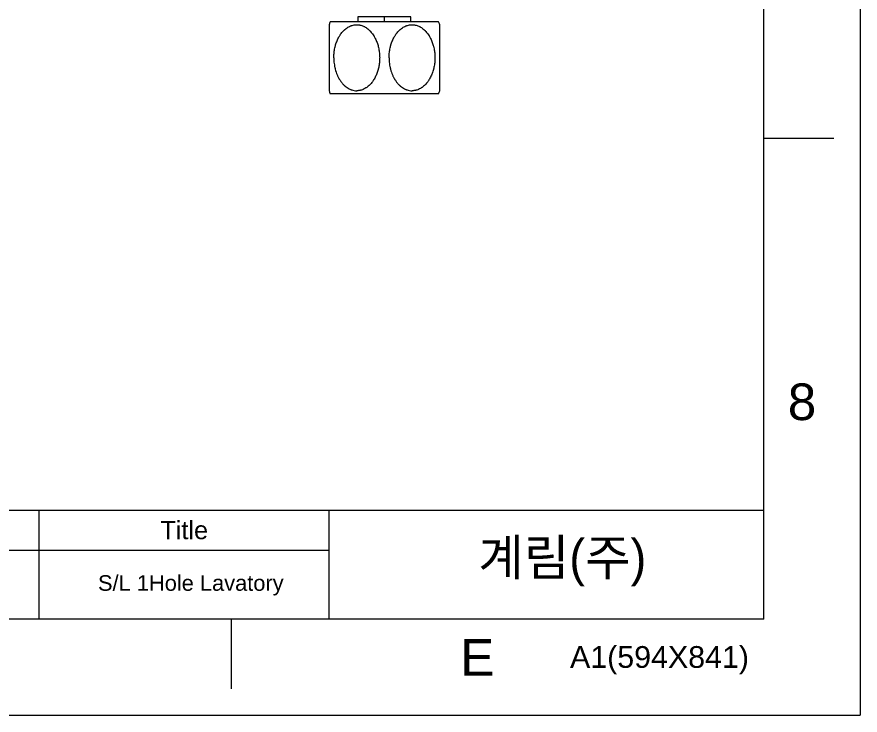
# Model space of a CAD drawing. Header units: millimetres. Extents: x 13295 to 13889, y -332 to 508.
# Drawn here: x 13713.9 to 13889.3, y -332.3 to -187 of the extents above; entities that cross this region are included whole.
import ezdxf

# ---------------------------------------------------------------- set-up
doc = ezdxf.new("R2010")
doc.units = ezdxf.units.MM
doc.linetypes.add('CENTERX2', pattern=[101.6, 63.5, -12.7, 12.7, -12.7])
doc.layers.add('FORM', color=7, linetype='Continuous', lineweight=13)
doc.layers.add('TEXT', color=2, linetype='Continuous')
doc.styles.add('ARIAL', font='arial.ttf')
doc.styles.add('ROMANS', font='romans')
doc.styles.get("Standard").update_dxf_attribs({"font": 'arial.ttf'})

msp = doc.modelspace()

# ---------------------------------------------------------------- linework, layer by layer
at = {"linetype": 'Continuous', "lineweight": 18}
for p, q in [((13790.38, -187.02), (13784.83, -187.02)), ((13784.83, -187.02), (13784.83, -188.02)), ((13795.83, -187.02), (13790.38, -187.02)), ((13795.83, -188.02), (13795.83, -187.02)), ((13801.58, -188.02), (13779.08, -188.02)), ((13801.58, -203.02), (13779.08, -203.02))]:
    msp.add_line(p, q, dxfattribs=at)
at = {"linetype": 'Continuous', "lineweight": 13}
msp.add_line((13790.38, -188.02), (13790.38, -187.02), dxfattribs=at)
at = {"linetype": 'Continuous', "lineweight": 18}
for centre, start, end in [((13797.08, -195.52), 157.3801, 159.3736), ((13783.58, -195.52), 20.6264, 22.6199), ((13797.08, -195.52), 200.6264, 202.6199), ((13783.58, -195.52), 337.3801, 339.3736)]:
    msp.add_arc(centre, 19.5, start, end, dxfattribs=at)
for points, knots in [([(13778.83, -188.65), (13778.83, -188.65), (13778.83, -188.66), (13778.83, -188.72), (13778.83, -188.76), (13778.83, -188.84), (13778.83, -188.88), (13778.83, -188.93), (13778.83, -188.94), (13778.83, -188.98), (13778.83, -189), (13778.83, -189.1), (13778.83, -189.2), (13778.83, -189.4), (13778.83, -189.51), (13778.83, -189.7), (13778.83, -189.76), (13778.83, -189.86), (13778.83, -189.89), (13778.83, -189.96), (13778.83, -189.99), (13778.83, -190.17), (13778.83, -190.31), (13778.83, -190.62), (13778.83, -190.78), (13778.83, -191.11), (13778.83, -191.28), (13778.83, -191.49), (13778.83, -191.54), (13778.83, -191.63), (13778.83, -191.76), (13778.83, -191.9), (13778.83, -192.17), (13778.83, -192.36), (13778.83, -192.73), (13778.83, -192.93), (13778.83, -193.22), (13778.83, -193.32), (13778.83, -193.46), (13778.83, -193.51), (13778.83, -193.61), (13778.83, -193.66), (13778.83, -193.91), (13778.83, -194.11), (13778.83, -194.51), (13778.83, -194.91), (13778.83, -195.32), (13778.83, -195.62), (13778.83, -195.77), (13778.83, -195.92), (13778.83, -196.03), (13778.83, -196.08), (13778.83, -196.33), (13778.83, -196.73), (13778.83, -197.13), (13778.83, -197.52), (13778.83, -197.72), (13778.83, -198.1), (13778.83, -198.3), (13778.83, -198.58), (13778.83, -198.67), (13778.83, -198.81), (13778.83, -198.86), (13778.83, -198.95), (13778.83, -199), (13778.83, -199.23), (13778.83, -199.41), (13778.83, -199.75), (13778.83, -199.92), (13778.83, -200.25), (13778.83, -200.41), (13778.83, -200.6), (13778.83, -200.64), (13778.83, -200.72), (13778.83, -200.75), (13778.83, -200.86), (13778.83, -200.94), (13778.83, -201.14), (13778.83, -201.28), (13778.83, -201.52), (13778.83, -201.63), (13778.83, -201.76), (13778.83, -201.79), (13778.83, -201.84), (13778.83, -201.86), (13778.83, -201.93), (13778.83, -201.97), (13778.83, -202.09), (13778.83, -202.16), (13778.83, -202.27), (13778.83, -202.31), (13778.83, -202.35), (13778.83, -202.36), (13778.83, -202.37), (13778.83, -202.37), (13778.83, -202.38), (13778.83, -202.39), (13778.83, -202.39)], [0, 0, 0, 0, 0.03125, 0.03125, 0.0625, 0.0625, 0.078125, 0.078125, 0.085938, 0.085938, 0.093751, 0.093751, 0.125001, 0.125001, 0.156251, 0.156251, 0.171876, 0.171876, 0.179688, 0.179688, 0.187501, 0.187501, 0.218751, 0.218751, 0.250001, 0.250001, 0.281252, 0.281252, 0.289064, 0.289064, 0.296877, 0.312502, 0.312502, 0.343752, 0.343752, 0.375002, 0.375002, 0.390627, 0.390627, 0.39844, 0.39844, 0.406252, 0.406252, 0.437502, 0.437502, 0.468753, 0.500003, 0.500003, 0.515628, 0.52344, 0.52344, 0.531253, 0.531253, 0.562503, 0.593753, 0.593753, 0.625003, 0.625003, 0.656254, 0.656254, 0.671879, 0.671879, 0.679691, 0.679691, 0.687504, 0.687504, 0.718754, 0.718754, 0.750004, 0.750004, 0.781254, 0.781254, 0.789067, 0.789067, 0.796879, 0.796879, 0.812504, 0.812504, 0.843755, 0.843755, 0.875005, 0.875005, 0.882817, 0.882817, 0.89063, 0.89063, 0.906255, 0.906255, 0.937505, 0.937505, 0.968755, 0.968755, 0.976568, 0.976568, 0.98438, 0.98438, 1, 1, 1, 1]), ([(13779.81, -195.52), (13779.81, -195.21), (13779.83, -194.91), (13779.88, -194.31), (13779.93, -194.01), (13780.01, -193.56), (13780.04, -193.41), (13780.1, -193.19), (13780.12, -193.12), (13780.16, -192.97), (13780.18, -192.9), (13780.28, -192.54), (13780.38, -192.26), (13780.61, -191.72), (13780.74, -191.45), (13780.92, -191.14), (13780.96, -191.07), (13781.03, -190.95), (13781.07, -190.88), (13781.19, -190.7), (13781.28, -190.58), (13781.45, -190.36), (13781.54, -190.24), (13781.72, -190.03), (13781.82, -189.93), (13781.97, -189.78), (13782.05, -189.71), (13782.13, -189.64), (13782.18, -189.59), (13782.21, -189.57), (13782.34, -189.46), (13782.45, -189.38), (13782.68, -189.22), (13782.8, -189.15), (13783.03, -189.02), (13783.16, -188.96), (13783.31, -188.9), (13783.34, -188.89), (13783.41, -188.86), (13783.44, -188.85), (13783.53, -188.82), (13783.6, -188.8), (13783.79, -188.74), (13784.05, -188.68), (13784.31, -188.66), (13784.57, -188.65), (13784.7, -188.65), (13784.87, -188.66), (13784.9, -188.66), (13784.97, -188.67), (13785.07, -188.68), (13785.17, -188.7), (13785.36, -188.74), (13785.49, -188.77), (13785.74, -188.86), (13785.87, -188.91), (13786.02, -188.98), (13786.05, -188.99), (13786.11, -189.02), (13786.14, -189.03), (13786.23, -189.08), (13786.29, -189.12), (13786.47, -189.22), (13786.59, -189.29), (13786.81, -189.46), (13786.92, -189.54), (13787.08, -189.68), (13787.13, -189.73), (13787.2, -189.8), (13787.23, -189.82), (13787.28, -189.87), (13787.41, -190), (13787.52, -190.13), (13787.71, -190.35), (13787.8, -190.46), (13787.96, -190.7), (13788.04, -190.82), (13788.14, -190.97), (13788.16, -191.01), (13788.2, -191.07), (13788.22, -191.1), (13788.27, -191.2), (13788.31, -191.26), (13788.41, -191.45), (13788.48, -191.59), (13788.67, -191.99), (13788.78, -192.26), (13788.92, -192.69), (13788.96, -192.83), (13789.05, -193.12), (13789.08, -193.27), (13789.18, -193.71), (13789.23, -194.01), (13789.31, -194.61), (13789.33, -194.91), (13789.35, -195.29), (13789.35, -195.37), (13789.35, -195.52), (13789.35, -195.75), (13789.34, -195.98), (13789.31, -196.43), (13789.28, -196.73), (13789.18, -197.33), (13789.12, -197.62), (13789.02, -197.99), (13789, -198.06), (13788.97, -198.17), (13788.96, -198.21), (13788.94, -198.28), (13788.88, -198.46), (13788.82, -198.63), (13788.66, -199.05), (13788.55, -199.32), (13788.35, -199.71), (13788.28, -199.84), (13788.13, -200.08), (13788.05, -200.21), (13787.93, -200.39), (13787.89, -200.45), (13787.8, -200.56), (13787.76, -200.62), (13787.62, -200.79), (13787.53, -200.9), (13787.34, -201.11), (13787.24, -201.21), (13787.03, -201.4), (13786.93, -201.49), (13786.76, -201.61), (13786.71, -201.66), (13786.59, -201.74), (13786.53, -201.77), (13786.36, -201.88), (13786.12, -202.02), (13785.88, -202.13), (13785.63, -202.22), (13785.5, -202.26), (13785.31, -202.31), (13785.21, -202.33), (13785.11, -202.34), (13785.05, -202.35), (13785.01, -202.36), (13784.85, -202.38), (13784.71, -202.39), (13784.58, -202.39)], [0, 0, 0, 0, 0.03125, 0.03125, 0.0625, 0.0625, 0.078125, 0.078125, 0.085937, 0.085937, 0.09375, 0.09375, 0.125, 0.125, 0.15625, 0.15625, 0.164063, 0.164063, 0.171875, 0.171875, 0.1875, 0.1875, 0.203125, 0.203125, 0.21875, 0.21875, 0.226563, 0.230469, 0.230469, 0.234375, 0.234375, 0.25, 0.25, 0.265625, 0.265625, 0.28125, 0.28125, 0.285156, 0.285156, 0.289063, 0.289063, 0.296875, 0.296875, 0.3125, 0.328125, 0.328125, 0.34375, 0.34375, 0.347656, 0.347656, 0.351563, 0.359375, 0.359375, 0.375, 0.375, 0.390625, 0.390625, 0.394531, 0.394531, 0.398438, 0.398438, 0.40625, 0.40625, 0.421875, 0.421875, 0.4375, 0.4375, 0.445313, 0.445313, 0.449219, 0.449219, 0.453125, 0.46875, 0.46875, 0.484375, 0.484375, 0.5, 0.5, 0.503906, 0.503906, 0.507813, 0.507813, 0.515625, 0.515625, 0.53125, 0.53125, 0.5625, 0.5625, 0.578125, 0.578125, 0.59375, 0.59375, 0.625, 0.625, 0.65625, 0.65625, 0.664063, 0.664063, 0.671875, 0.6875, 0.6875, 0.71875, 0.71875, 0.75, 0.75, 0.757813, 0.757813, 0.761719, 0.761719, 0.765625, 0.78125, 0.78125, 0.8125, 0.8125, 0.828125, 0.828125, 0.84375, 0.84375, 0.851563, 0.851563, 0.859375, 0.859375, 0.875, 0.875, 0.890625, 0.890625, 0.90625, 0.90625, 0.914063, 0.914063, 0.921875, 0.921875, 0.9375, 0.953125, 0.953125, 0.96875, 0.96875, 0.976562, 0.980469, 0.980469, 0.984375, 0.984375, 1, 1, 1, 1]), ([(13791.31, -195.52), (13791.31, -195.21), (13791.33, -194.91), (13791.38, -194.31), (13791.42, -194.01), (13791.51, -193.56), (13791.54, -193.41), (13791.6, -193.19), (13791.62, -193.12), (13791.65, -192.98), (13791.68, -192.9), (13791.78, -192.54), (13791.88, -192.26), (13792.11, -191.72), (13792.24, -191.46), (13792.42, -191.14), (13792.46, -191.07), (13792.53, -190.95), (13792.57, -190.89), (13792.69, -190.7), (13792.77, -190.58), (13792.95, -190.36), (13793.04, -190.25), (13793.22, -190.03), (13793.32, -189.93), (13793.47, -189.78), (13793.55, -189.71), (13793.63, -189.64), (13793.68, -189.6), (13793.71, -189.57), (13793.84, -189.46), (13793.95, -189.38), (13794.18, -189.22), (13794.3, -189.15), (13794.53, -189.02), (13794.65, -188.97), (13794.81, -188.9), (13794.84, -188.89), (13794.9, -188.86), (13794.94, -188.85), (13795.03, -188.82), (13795.1, -188.8), (13795.29, -188.74), (13795.55, -188.68), (13795.81, -188.66), (13796.07, -188.65), (13796.2, -188.65), (13796.37, -188.66), (13796.4, -188.66), (13796.47, -188.67), (13796.56, -188.68), (13796.66, -188.7), (13796.86, -188.74), (13796.99, -188.77), (13797.24, -188.86), (13797.36, -188.9), (13797.52, -188.97), (13797.55, -188.99), (13797.61, -189.02), (13797.64, -189.03), (13797.73, -189.08), (13797.79, -189.11), (13797.97, -189.22), (13798.08, -189.29), (13798.31, -189.45), (13798.41, -189.54), (13798.57, -189.68), (13798.62, -189.72), (13798.7, -189.8), (13798.73, -189.82), (13798.78, -189.87), (13798.9, -190), (13799.02, -190.13), (13799.2, -190.35), (13799.29, -190.46), (13799.46, -190.7), (13799.54, -190.82), (13799.66, -191), (13799.7, -191.06), (13799.77, -191.19), (13799.81, -191.26), (13799.91, -191.45), (13799.98, -191.58), (13800.16, -191.98), (13800.27, -192.26), (13800.42, -192.68), (13800.46, -192.83), (13800.52, -193.05), (13800.54, -193.12), (13800.58, -193.27), (13800.6, -193.34), (13800.68, -193.71), (13800.73, -194.01), (13800.81, -194.6), (13800.83, -194.91), (13800.84, -195.29), (13800.85, -195.36), (13800.85, -195.52), (13800.85, -195.75), (13800.84, -195.97), (13800.81, -196.43), (13800.78, -196.73), (13800.68, -197.32), (13800.62, -197.62), (13800.53, -197.98), (13800.5, -198.06), (13800.47, -198.16), (13800.46, -198.2), (13800.44, -198.27), (13800.39, -198.45), (13800.32, -198.63), (13800.17, -199.04), (13800.05, -199.31), (13799.85, -199.7), (13799.78, -199.83), (13799.63, -200.08), (13799.55, -200.2), (13799.43, -200.38), (13799.39, -200.44), (13799.3, -200.56), (13799.26, -200.61), (13799.13, -200.78), (13799.03, -200.89), (13798.84, -201.1), (13798.74, -201.2), (13798.54, -201.39), (13798.43, -201.48), (13798.27, -201.61), (13798.18, -201.67), (13798.1, -201.73), (13798.04, -201.77), (13798.01, -201.79), (13797.87, -201.88), (13797.63, -202.02), (13797.38, -202.12), (13797.14, -202.22), (13797.01, -202.26), (13796.82, -202.3), (13796.72, -202.33), (13796.62, -202.34), (13796.55, -202.35), (13796.52, -202.36), (13796.35, -202.38), (13796.22, -202.39), (13796.09, -202.39)], [0, 0, 0, 0, 0.03125, 0.03125, 0.0625, 0.0625, 0.078125, 0.078125, 0.085937, 0.085937, 0.09375, 0.09375, 0.125, 0.125, 0.15625, 0.15625, 0.164062, 0.164062, 0.171875, 0.171875, 0.1875, 0.1875, 0.203125, 0.203125, 0.21875, 0.21875, 0.226562, 0.230469, 0.230469, 0.234375, 0.234375, 0.25, 0.25, 0.265625, 0.265625, 0.28125, 0.28125, 0.285156, 0.285156, 0.289062, 0.289062, 0.296875, 0.296875, 0.3125, 0.328125, 0.328125, 0.34375, 0.34375, 0.347656, 0.347656, 0.351562, 0.359375, 0.359375, 0.375, 0.375, 0.390625, 0.390625, 0.394531, 0.394531, 0.398437, 0.398437, 0.40625, 0.40625, 0.421875, 0.421875, 0.4375, 0.4375, 0.445312, 0.445312, 0.449219, 0.449219, 0.453125, 0.46875, 0.46875, 0.484375, 0.484375, 0.5, 0.5, 0.507812, 0.507812, 0.515625, 0.515625, 0.53125, 0.53125, 0.5625, 0.5625, 0.578125, 0.578125, 0.585937, 0.585937, 0.59375, 0.59375, 0.625, 0.625, 0.65625, 0.65625, 0.664062, 0.664062, 0.671875, 0.6875, 0.6875, 0.71875, 0.71875, 0.75, 0.75, 0.757812, 0.757812, 0.761719, 0.761719, 0.765625, 0.78125, 0.78125, 0.8125, 0.8125, 0.828125, 0.828125, 0.84375, 0.84375, 0.851563, 0.851563, 0.859375, 0.859375, 0.875, 0.875, 0.890625, 0.890625, 0.90625, 0.90625, 0.914063, 0.917969, 0.917969, 0.921875, 0.921875, 0.9375, 0.953125, 0.953125, 0.96875, 0.96875, 0.976562, 0.980469, 0.980469, 0.984375, 0.984375, 1, 1, 1, 1]), ([(13801.83, -202.39), (13801.83, -202.39), (13801.83, -202.37), (13801.83, -202.32), (13801.83, -202.27), (13801.83, -202.19), (13801.83, -202.16), (13801.83, -202.11), (13801.83, -202.09), (13801.83, -202.05), (13801.83, -202.03), (13801.83, -201.93), (13801.83, -201.84), (13801.83, -201.64), (13801.83, -201.52), (13801.83, -201.34), (13801.83, -201.28), (13801.83, -201.18), (13801.83, -201.14), (13801.83, -201.08), (13801.83, -201.04), (13801.83, -200.87), (13801.83, -200.72), (13801.83, -200.42), (13801.83, -200.26), (13801.83, -199.93), (13801.83, -199.76), (13801.83, -199.54), (13801.83, -199.5), (13801.83, -199.41), (13801.83, -199.27), (13801.83, -199.14), (13801.83, -198.86), (13801.83, -198.68), (13801.83, -198.3), (13801.83, -198.11), (13801.83, -197.82), (13801.83, -197.72), (13801.83, -197.57), (13801.83, -197.52), (13801.83, -197.42), (13801.83, -197.37), (13801.83, -197.13), (13801.83, -196.93), (13801.83, -196.53), (13801.83, -196.12), (13801.83, -195.72), (13801.83, -195.42), (13801.83, -195.26), (13801.83, -195.11), (13801.83, -195.01), (13801.83, -194.96), (13801.83, -194.7), (13801.83, -194.3), (13801.83, -193.9), (13801.83, -193.51), (13801.83, -193.32), (13801.83, -192.93), (13801.83, -192.74), (13801.83, -192.46), (13801.83, -192.36), (13801.83, -192.22), (13801.83, -192.17), (13801.83, -192.08), (13801.83, -192.04), (13801.83, -191.81), (13801.83, -191.63), (13801.83, -191.28), (13801.83, -191.11), (13801.83, -190.78), (13801.83, -190.62), (13801.83, -190.43), (13801.83, -190.39), (13801.83, -190.32), (13801.83, -190.28), (13801.83, -190.17), (13801.83, -190.1), (13801.83, -189.89), (13801.83, -189.76), (13801.83, -189.52), (13801.83, -189.4), (13801.83, -189.27), (13801.83, -189.25), (13801.83, -189.2), (13801.83, -189.18), (13801.83, -189.11), (13801.83, -189.06), (13801.83, -188.94), (13801.83, -188.87), (13801.83, -188.76), (13801.83, -188.72), (13801.83, -188.68), (13801.83, -188.68), (13801.83, -188.67), (13801.83, -188.66), (13801.83, -188.65), (13801.83, -188.65), (13801.83, -188.65)], [0, 0, 0, 0, 0.03125, 0.03125, 0.0625, 0.0625, 0.078125, 0.078125, 0.085938, 0.085938, 0.09375, 0.09375, 0.125001, 0.125001, 0.156251, 0.156251, 0.171876, 0.171876, 0.179688, 0.179688, 0.187501, 0.187501, 0.218751, 0.218751, 0.250001, 0.250001, 0.281251, 0.281251, 0.289064, 0.289064, 0.296877, 0.312502, 0.312502, 0.343752, 0.343752, 0.375002, 0.375002, 0.390627, 0.390627, 0.39844, 0.39844, 0.406252, 0.406252, 0.437502, 0.437502, 0.468752, 0.500003, 0.500003, 0.515628, 0.52344, 0.52344, 0.531253, 0.531253, 0.562503, 0.593753, 0.593753, 0.625003, 0.625003, 0.656253, 0.656253, 0.671879, 0.671879, 0.679691, 0.679691, 0.687504, 0.687504, 0.718754, 0.718754, 0.750004, 0.750004, 0.781254, 0.781254, 0.789067, 0.789067, 0.796879, 0.796879, 0.812504, 0.812504, 0.843754, 0.843754, 0.875005, 0.875005, 0.882817, 0.882817, 0.89063, 0.89063, 0.906255, 0.906255, 0.937505, 0.937505, 0.968755, 0.968755, 0.976568, 0.976568, 0.98438, 0.98438, 1, 1, 1, 1]), ([(13779.81, -195.52), (13779.81, -195.72), (13779.82, -196.13), (13779.88, -196.73), (13779.94, -197.13), (13780, -197.42), (13780.03, -197.57), (13780.07, -197.72), (13780.09, -197.82), (13780.1, -197.87), (13780.17, -198.11), (13780.22, -198.3), (13780.35, -198.68), (13780.42, -198.86), (13780.57, -199.23), (13780.66, -199.4), (13780.79, -199.67), (13780.84, -199.75), (13780.91, -199.88), (13780.93, -199.92), (13780.98, -200.01), (13781.01, -200.05), (13781.14, -200.26), (13781.25, -200.41), (13781.48, -200.72), (13781.6, -200.86), (13781.85, -201.14), (13781.99, -201.27), (13782.16, -201.43), (13782.2, -201.46), (13782.27, -201.52), (13782.38, -201.6), (13782.49, -201.68), (13782.72, -201.84), (13782.88, -201.93), (13783.12, -202.05), (13783.2, -202.09), (13783.32, -202.14), (13783.37, -202.16), (13783.45, -202.19), (13783.49, -202.2), (13783.71, -202.27), (13783.88, -202.32), (13784.23, -202.37), (13784.4, -202.39), (13784.58, -202.39)], [0, 0, 0, 0, 0.0625, 0.125, 0.1875, 0.1875, 0.21875, 0.234375, 0.234375, 0.25, 0.25, 0.3125, 0.3125, 0.375, 0.375, 0.4375, 0.4375, 0.46875, 0.46875, 0.484375, 0.484375, 0.5, 0.5, 0.5625, 0.5625, 0.625, 0.625, 0.6875, 0.6875, 0.703125, 0.703125, 0.71875, 0.75, 0.75, 0.8125, 0.8125, 0.84375, 0.84375, 0.859375, 0.859375, 0.875, 0.875, 0.9375, 0.9375, 1, 1, 1, 1]), ([(13791.31, -195.52), (13791.31, -195.72), (13791.32, -196.13), (13791.38, -196.73), (13791.44, -197.13), (13791.5, -197.43), (13791.53, -197.57), (13791.57, -197.72), (13791.59, -197.82), (13791.6, -197.87), (13791.67, -198.11), (13791.73, -198.31), (13791.85, -198.68), (13791.92, -198.87), (13792.08, -199.23), (13792.16, -199.41), (13792.29, -199.67), (13792.34, -199.76), (13792.41, -199.88), (13792.44, -199.93), (13792.49, -200.01), (13792.51, -200.05), (13792.64, -200.26), (13792.75, -200.42), (13792.98, -200.72), (13793.1, -200.87), (13793.36, -201.15), (13793.49, -201.28), (13793.67, -201.43), (13793.7, -201.46), (13793.78, -201.52), (13793.89, -201.61), (13794, -201.69), (13794.23, -201.84), (13794.38, -201.93), (13794.62, -202.05), (13794.71, -202.09), (13794.83, -202.14), (13794.87, -202.16), (13794.96, -202.19), (13795, -202.21), (13795.21, -202.28), (13795.38, -202.32), (13795.73, -202.37), (13795.91, -202.39), (13796.09, -202.39)], [0, 0, 0, 0, 0.0625, 0.125, 0.1875, 0.1875, 0.21875, 0.234375, 0.234375, 0.25, 0.25, 0.3125, 0.3125, 0.375, 0.375, 0.4375, 0.4375, 0.46875, 0.46875, 0.484375, 0.484375, 0.5, 0.5, 0.5625, 0.5625, 0.625, 0.625, 0.6875, 0.6875, 0.703125, 0.703125, 0.71875, 0.75, 0.75, 0.8125, 0.8125, 0.84375, 0.84375, 0.859375, 0.859375, 0.875, 0.875, 0.9375, 0.9375, 1, 1, 1, 1])]:
    msp.add_open_spline(points, degree=3, knots=knots, dxfattribs=at)
at = {"layer": 'FORM', "color": 7, "linetype": 'Continuous'}
for p, q in [((13889.26, 507.74), (13889.26, -332.26)), ((13869.25, -312.26), (13869.25, 487.74)), ((13869.25, -212.26), (13883.79, -212.26)), ((13758.46, -312.26), (13758.46, -326.79)), ((13295.26, -332.26), (13889.26, -332.26))]:
    msp.add_line(p, q, dxfattribs=at)
at = {"layer": 'FORM'}
for p, q in [((13461.66, -289.65), (13869.25, -289.65)), ((13718.57, -312.26), (13718.57, -289.65)), ((13778.85, -312.26), (13778.85, -289.65)), ((13426.25, -297.94), (13778.85, -297.94))]:
    msp.add_line(p, q, dxfattribs=at)
at = {"layer": 'FORM', "linetype": 'Continuous'}
msp.add_line((13869.25, -312.26), (13315.26, -312.26), dxfattribs=at)

# ---------------------------------------------------------------- texts
at = {"layer": 'FORM', "char_height": 7.62, "attachment_point": 5}
for s, width, insert in [('8', 50, (13877.17, -267.13)), ('E', 10, (13809.65, -320.26))]:
    msp.add_mtext_dynamic_manual_height_columns(s, width=width, gutter_width=12.5, heights=[0], dxfattribs=dict(at, insert=insert))
at = {"layer": 'TEXT', "style": 'ARIAL'}
msp.add_text('A1(594X841)', height=4.5204, dxfattribs=at).set_placement((13828.93, -322.42))
at = {"layer": 'TEXT', "attachment_point": 5}
for s, width, gutter_width, insert, char_height in [('Title', 60.2721, 18.84, (13748.71, -293.8), 3.767), ('S/L 1Hole Lavatory', 51.984, 16.25, (13750.08, -305.26), 3.249)]:
    msp.add_mtext_dynamic_manual_height_columns(s, width=width, gutter_width=gutter_width, heights=[0], dxfattribs=dict(at, insert=insert, char_height=char_height))
at = {"layer": 'TEXT', "linetype": 'CENTERX2', "insert": (13827.33, -300.59), "char_height": 7.534, "attachment_point": 5, "style": 'ROMANS'}
msp.add_mtext_dynamic_manual_height_columns('{\\fHYGothic-Medium|b0|i0|c129|p18;계림(주)}', width=90.4082, gutter_width=18.84, heights=[0], dxfattribs=at)

doc.saveas('drawing.dxf')
